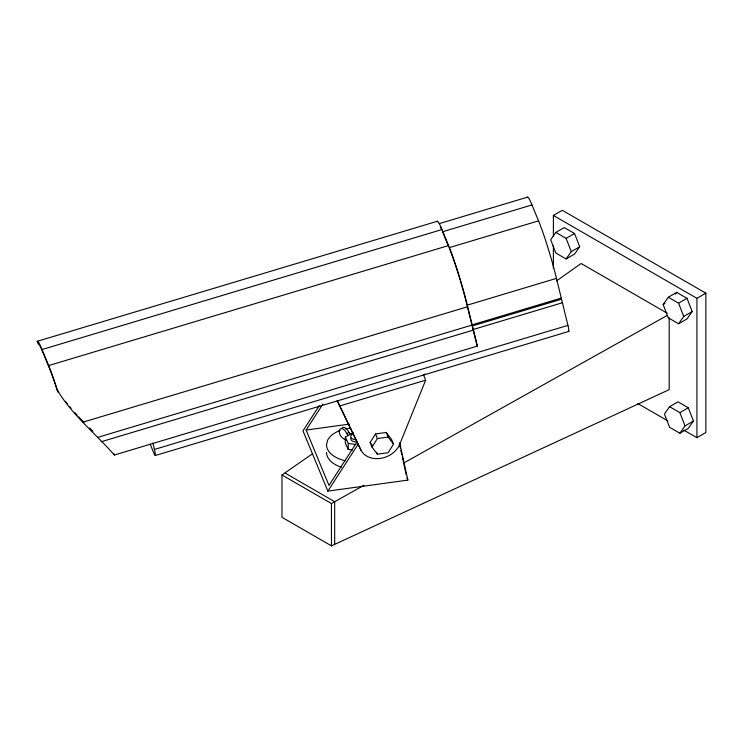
<?xml version="1.0" encoding="UTF-8"?>
<svg xmlns="http://www.w3.org/2000/svg" width="743" height="743" viewBox="0 0 743 743"><rect width="100%" height="100%" fill="white"/><g stroke="black" fill="none" stroke-linecap="round" stroke-linejoin="round"><path stroke-width="1.11" d="M423.464 374.834L425.665 380.175L399.743 444.24A21.315 16.931 -22.4 0 1 380.75 458.357A21.315 16.931 -22.4 0 1 361.089 450.379L337.146 400.737M436.995 221.804A45.825 3.483 73.3 0 1 440.71 226.531L450.044 249.165A45.825 3.483 73.3 0 1 466.483 301.946L477.433 346.08L114.376 455.013C95.299 433.253 71.542 414.557 56.877 389.295A43.001 3.269 73.3 0 0 49.168 367.701L42.602 351.783A43.001 3.269 73.3 0 0 38.181 343.981L37.364 341.278L437.311 221.275M370.107 442.484L375.484 433.94L386.23 432.463L391.598 439.531L393.511 444.156L388.134 452.71L377.388 454.187L372.02 447.119L370.107 442.484L372.122 445.141M372.02 447.119L377.388 438.565L388.134 437.088L393.511 444.156M319.239 405.678L302.986 430.847L327.858 491.114L407.861 480.108L399.669 442.809M356.9 442.15L328.963 485.411L306.125 430.067L322.88 404.108M327.858 491.114L358.488 443.673M341.864 428.339L342.254 427.773A5.74 3.316 60 0 1 348.894 432.407L350.297 434.284M555.829 232.42L550.684 239.738L555.829 253.001L566.12 258.945L574.553 254.078L579.698 246.76L574.553 233.497L564.262 227.553L555.829 232.42L566.12 238.364L571.274 251.626L566.12 258.945M663.146 304.565L668.291 297.246L676.724 292.38L687.015 298.314L692.16 311.577L687.015 318.905L678.582 323.772L668.291 317.828L663.146 304.565L665.013 303.478M675.433 294.209L676.724 292.38M678.582 323.772L683.727 316.453L692.16 311.577M669.582 406.7L664.437 414.027L669.582 427.29L679.873 433.234L688.306 428.358L693.451 421.04L688.306 407.777L678.015 401.833L669.582 406.7L679.873 412.644L685.018 425.906L679.873 433.234M669.192 317.818L669.192 389.657L331.452 545.864L281.978 517.295L281.978 474.981L312.617 453.704M423.231 375.345L425.126 373.998M556.535 280.91L581.119 263.496L667.186 313.184M553.386 236.19L553.386 215.461L562.312 210.306L705.85 293.179L705.85 432.537L696.925 437.692L683.876 430.16M566.12 238.364L574.553 233.497M571.274 251.626L579.698 246.76M346.266 440.255C342.3 438.621 338.39 434.729 339.375 430.104L340.145 428.99A5.74 3.316 60 0 1 346.786 433.624L348.894 432.407M352.572 450.091L348.235 449.413L345.328 443.153L345.328 437.144L353.269 432.565M281.978 474.981L331.452 503.55L363.986 485.272M668.291 297.246L678.582 303.181L687.015 298.314M553.386 215.461L696.925 298.333L705.85 293.179M679.873 412.644L688.306 407.777M685.018 425.906L693.451 421.04M403.403 463.205L667.168 315.469M439.224 223.643L527.558 197.136M37.364 341.278A45.825 3.483 73.3 0 1 40.763 346.535L42.054 349.544L442.001 229.541M568.358 331.044A15.306 1.161 73.3 0 0 567.931 325.378L556.461 278.384A43.001 3.269 73.3 0 0 538.545 220.857L531.979 204.947L442.549 231.779L448.67 246.63M42.054 349.544L48.666 365.565L448.614 245.552M538.545 220.857L449.116 247.688A43.001 3.269 73.3 0 1 454.827 263.263M556.461 278.384L467.031 305.224L476.486 343.34M82.937 422.173L467.663 306.729M471.731 324.97L561.169 298.129M98.02 437.293L472.028 325.062M472.502 325.898L561.429 299.215M472.492 329.716L562.535 302.707M101.169 441.769L473.607 330.013M150.179 444.193L153.708 452.738A15.306 1.161 73.3 0 0 154.423 449.45L567.931 325.378M155.278 455.515L568.794 331.434M339.347 406.077L425.665 380.175M306.125 430.067L349.303 424.123M350.77 428.135L348.504 428.302A29.636 17.108 0 0 0 345.346 428.906M37.15 341.641L37.614 341.641M345.328 437.144L348.235 443.404L355.823 444.574M637.698 403.495L667.818 420.882M285.201 473.124L334.675 501.692L334.675 543.997M83.968 422.275L78.674 416.851M89.652 427.977L92.903 431.237M74.904 412.699L77.17 415.188M69.814 406.737L71.077 408.279M65.43 401.276L67.279 403.653M346.786 433.624L348.188 435.5M57.09 389.954L58.26 391.617M476.737 344.39L477.433 346.08M406.988 477.99L407.861 480.108M386.23 432.463L388.134 437.088M375.484 433.94L377.388 438.565M376.627 452.338L377.388 454.187M361.089 450.379L337.471 400.969M113.679 453.323L114.376 455.013M48.666 365.565L50.106 369.169A45.825 3.483 73.3 0 1 56.858 388.524L58.075 392.36M678.582 303.181L683.727 316.453M152.882 442.977L154.423 449.45M399.381 443.617L400.356 448.066M400.849 450.295L401.824 454.744M402.316 456.973L403.291 461.422M403.783 463.651L406.226 474.786M696.925 298.333L696.925 437.692M553.386 245.404L553.386 268.437M348.235 443.404L348.235 449.413M331.452 503.55L331.452 545.864M527.261 197.638A43.001 3.269 73.3 0 1 531.979 204.947M455.162 264.239A43.001 3.269 73.3 0 1 460.131 279.907M460.456 280.984A43.001 3.269 73.3 0 1 466.818 304.342M440.237 226.661A43.001 3.269 73.3 0 1 441.314 228.909M345.346 460.762A29.636 17.108 0 0 1 326.539 444.834L327.542 440.404A29.636 17.108 0 0 1 340.257 430.401M341.353 467.245A29.636 17.108 0 0 1 326.539 452.422M356.278 441.955A5.433 3.139 0 0 1 350.9 438.064M356.278 439.67A5.433 3.139 0 0 1 350.947 437.395A5.433 3.139 0 0 1 353.371 433.838"/></g></svg>
